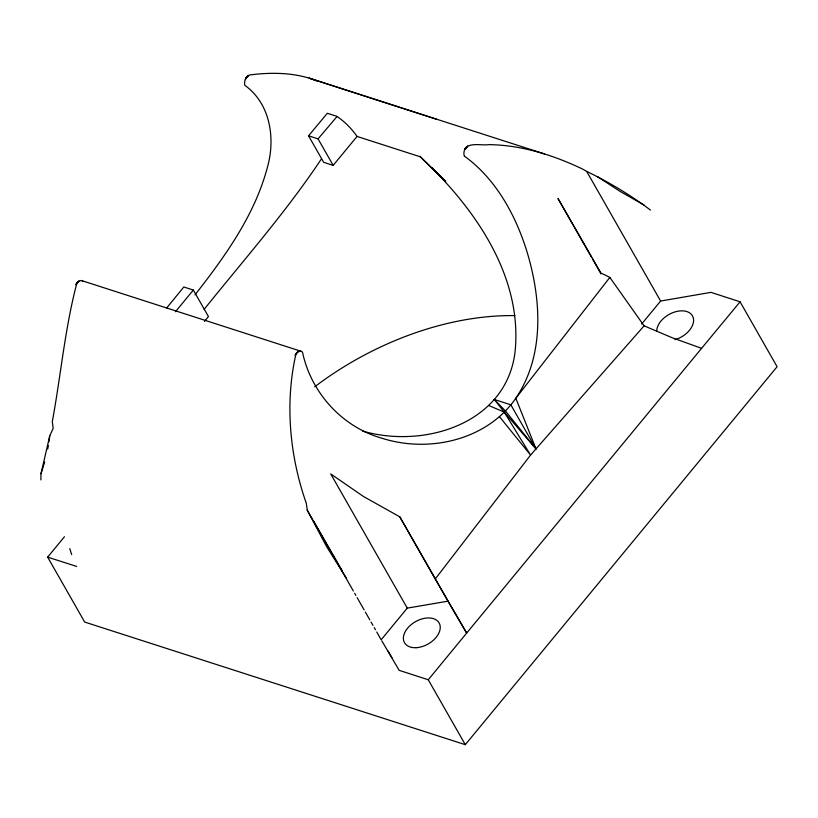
<?xml version="1.0" encoding="UTF-8"?>
<svg xmlns="http://www.w3.org/2000/svg" width="818" height="818" viewBox="0 0 818 818"><rect width="100%" height="100%" fill="white"/><g stroke="black" fill="none" stroke-linecap="round" stroke-linejoin="round"><path stroke-width="1.23" d="M40.9 479.931L40.982 473.694L49.745 435.882L53.17 428.284A355.462 234.275 -72.1 0 1 52.311 421.607C60.839 375.493 64.949 328.079 76.933 282.844M48.916 441.863L49.745 435.882M47.71 449.01L48.426 445.452M44.039 464.368L44.663 462.017M650.463 210.073C630.606 195.103 609.073 182.22 586.68 171.402A355.462 234.275 -72.1 0 0 582.334 168.948C553.203 155.062 521.557 145.072 489.062 144.633C481.127 145.921 464.614 140.737 463.888 153.119A6.626 4.611 -73.4 0 0 464.409 156.085M40.982 473.694L43.661 465.534M544.481 153.948L309.092 78.109C289.971 72.434 269.643 72.434 249.991 74.908C246.647 75.665 244.899 79.326 244.592 82.475A6.626 4.11 -71 0 0 244.899 85.379C270.472 103.722 275.656 138.804 267.312 167.629C254.602 215.431 225.001 256.433 194.991 294.889M321.126 159.357C285.911 212.148 243.815 259.94 204.132 309.357M296.085 353.448C284.725 402.63 289.552 455.841 306.361 503.459A355.462 234.275 -72.1 0 0 307.231 510.135L353.356 591.015M362.711 431.117C427.149 449.634 512.119 421.393 515.637 344.562C519.512 275.932 478.193 214.234 431.587 167.629L445.227 181.064M381.812 640.852L399.153 670.331L428.264 679.758L466.679 633.071L435.319 578.888L530.575 455.064L644.093 325.83L672.212 337.742L701.578 348.345L740.075 301.801L777.1 366.72L465.289 744.677L84.683 622.058L47.659 557.14L64.469 536.72M591.496 257.251L557.968 198.477L600.944 273.028L609.839 277.414L515.821 398.254C487.027 440.094 429.307 453.203 382.415 438.376C342.282 427.2 311.075 392.763 302.537 352.302A6.626 4.55 -75.1 0 0 300.533 351.137L297.435 352.047L295.022 355.319L298.212 351.556M464.542 149.939L467.661 146.064L465.002 148.937L466.894 146.596L465.565 148.027M245.359 79.326L248.488 75.46L245.85 78.323L247.731 75.982L246.412 77.424M166.749 307.895L183.815 286.995L193.334 290.063L208.447 316.556L204.469 321.382M175.481 311.709L193.334 290.063M336.73 116.248L327.323 113.273L308.55 135.808L318.059 138.876L337.057 116.504A147.547 97.24 -72.1 0 1 357.057 136.432L420.309 156.811L445.81 181.882M308.55 135.808L323.662 162.312L333.171 165.379L357.057 136.432M701.578 348.345L466.679 633.071L447.916 601.189L407.272 608.122L381.168 639.768L376.74 632.007M641.629 324.04L660.617 301.034L710.965 292.363L740.075 301.801M79.029 280.942L75.849 284.705L78.272 281.443L81.238 280.482A6.626 4.172 -69.2 0 1 83.037 281.576M47.659 557.14L76.688 566.434M494.256 399.46L510.841 404.808L536.035 448.959L504.195 412.037L494.256 399.46L505.381 410.902L536.035 448.959L515.821 398.254C544.962 355.227 541.332 298.867 526.833 251.238C515.452 214.633 495.78 178.907 464.409 156.095M301.259 351.341L81.912 280.676M436.853 119.367L309.092 78.109L317.609 81.197M488.745 405.534L504.195 412.037L530.575 455.064L499.399 416.597M435.319 578.888L399.808 516.843L363.458 496.475L330.728 473.929L407.272 608.122M643.93 204.97L619.87 191.269L597.396 176.586M419.869 156.258L445.37 181.218M609.839 277.414L644.093 325.83M346.587 578.408L326.771 546.925L307.231 510.135M313.396 520.821L342.169 570.739M388.202 651.179L391.986 657.795M586.68 171.402L660.617 301.034M592.764 259.47L600.985 273.887M318.059 138.876L333.171 165.379M399.808 516.843L447.916 601.189M428.264 679.758L465.289 744.677M354.623 593.234L355.891 595.443M357.149 597.661L364.102 609.85M365.37 612.068L369.787 619.819M371.055 622.038L372.947 625.361M374.215 627.58L375.482 629.788M69.765 548.592L71.677 554.594M656.711 330.983A19.939 12.843 -29.7 0 1 675.402 311.791A19.939 12.843 -29.7 0 1 693.613 320.503A19.939 12.843 -29.7 0 1 674.922 339.685M314.705 386.791A239.255 154.111 -29.7 0 1 514.819 315.605M77.567 282.087L76.35 283.723L78.272 281.443L77.567 282.087M416.137 647.703A19.939 12.843 -29.7 0 0 439.849 624.615A19.939 12.843 -29.7 0 0 409.44 626.179A19.939 12.843 -29.7 0 0 416.137 647.703"/></g></svg>
